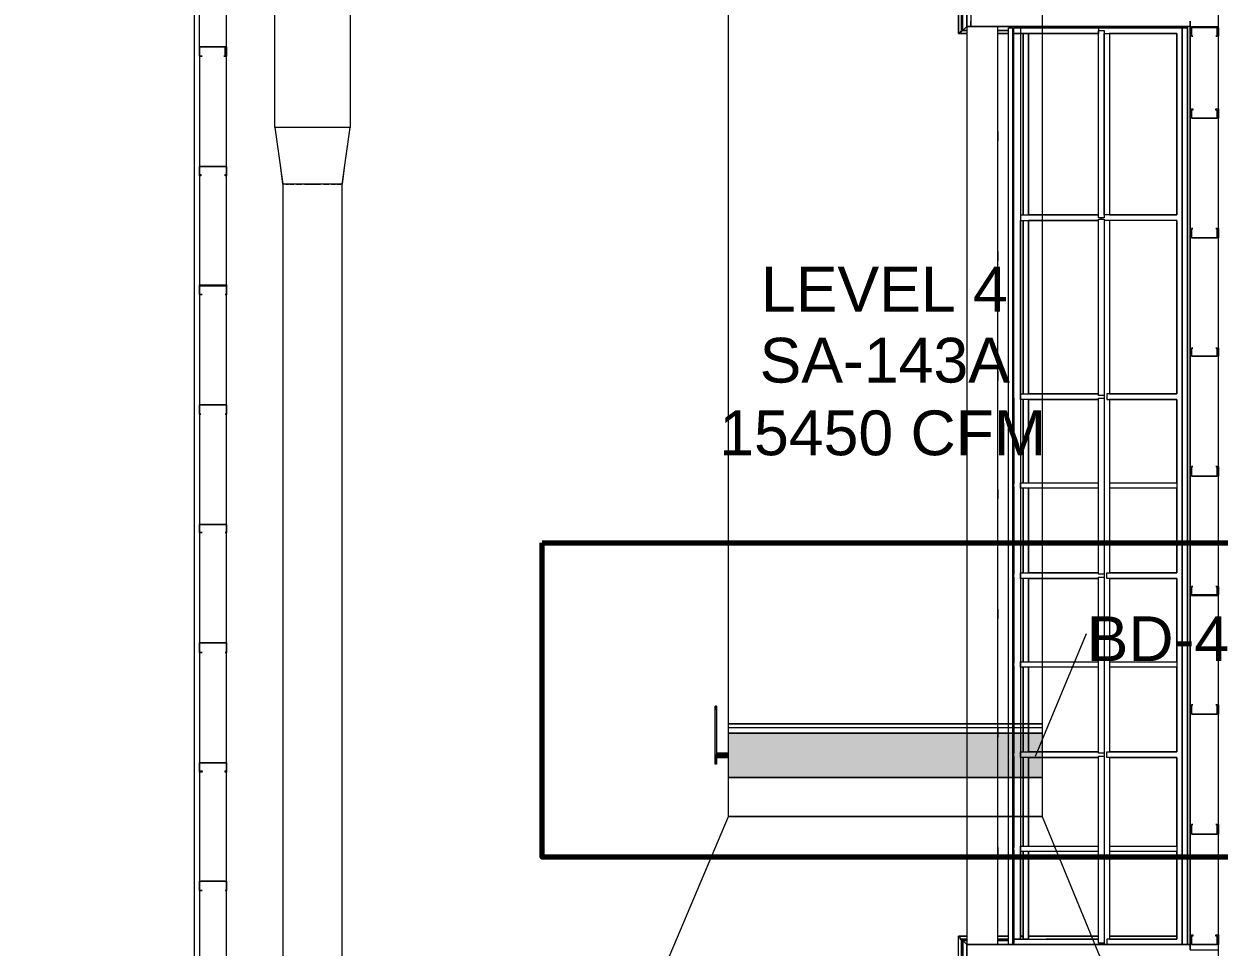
# Model space of a CAD drawing. Header units: metres. Extents: x 39 to 278, y -7 to 151.
# Drawn here: x 50.984 to 55.054, y 29.97 to 33.114 of the extents above; entities that cross this region are included whole.
import ezdxf

# ---------------------------------------------------------------- set-up
doc = ezdxf.new("R2010")
doc.units = ezdxf.units.M
doc.layers.add('HVAC - Ductos', color=5, linetype='Continuous', lineweight=50)
doc.layers.add('PDF_Geometry', color=7, linetype='Continuous', true_color=0xaaaaaa)
doc.layers.add('PDF_Solid Fills', color=7, linetype='Continuous', true_color=0xffffff)
doc.layers.add('PDF_Text', color=7, linetype='Continuous')
doc.styles.add('PDF Helvetica', font='')
doc.styles.get('PDF Helvetica').set_extended_font_data('Helvetica')

msp = doc.modelspace()

# ---------------------------------------------------------------- linework, layer by layer
at = {"layer": 'HVAC - Ductos', "lineweight": 0}
for points in [[(51.8383, 32.7608), (51.8383, 35.4146), (52.095, 35.4146), (52.095, 32.7608)], [(54.4509, 30.7303), (53.3829, 30.7303), (53.3829, 33.1687), (54.4509, 33.1687)], [(53.3829, 30.6983), (53.3829, 30.7303), (54.4509, 30.7303), (54.4509, 30.6983)], [(53.3829, 30.5471), (53.3829, 30.6983), (54.4509, 30.6983), (54.4509, 30.5471)], [(53.3829, 30.4141), (53.3829, 30.5471), (54.4509, 30.5471), (54.4509, 30.4141)]]:
    msp.add_lwpolyline(points, close=True, dxfattribs=at)
for points in [[(54.4509, 35.08), (54.4509, 35.2175), (53.3829, 35.2175), (53.3829, 35.08), (54.4509, 35.08), (54.4509, 30.7166), (53.3829, 30.7166), (53.3829, 35.08)], [(52.0767, 32.6416), (52.0675, 32.5683), (52.095, 32.7608), (51.8383, 32.7608), (51.8658, 32.5683), (51.8567, 32.6416)], [(51.8704, 32.5683), (51.8658, 32.5683), (51.8658, 28.7366), (51.8704, 28.7366)], [(52.0675, 29.7862), (52.0675, 32.5683), (52.0629, 32.5683), (52.0492, 32.5683), (52.0263, 32.5683), (51.9987, 32.5683), (51.9667, 32.5683), (51.9346, 32.5683), (51.9071, 32.5683), (51.8842, 32.5683), (51.8704, 32.5683), (51.8658, 32.5683)], [(51.875, 32.5683), (51.8796, 32.5683), (51.8842, 32.5683)], [(51.8887, 32.5683), (51.8933, 32.5683), (51.9025, 32.5683)], [(51.9117, 32.5683), (51.9163, 32.5683), (51.93, 32.5683)], [(51.9391, 32.5683), (51.9667, 32.5683), (51.9941, 32.5683)], [(52.0033, 32.5683), (52.0171, 32.5683), (52.0217, 32.5683)], [(52.0309, 32.5683), (52.04, 32.5683), (52.0446, 32.5683)], [(52.0492, 32.5683), (52.0538, 32.5683), (52.0629, 32.5683)], [(52.0675, 32.5683), (52.0675, 32.5683)], [(54.4279, 30.6203), (54.6021, 31.0374)], [(53.1721, 29.9145), (53.3829, 30.4141), (54.4509, 30.4141), (54.6571, 29.9145)]]:
    msp.add_lwpolyline(points, dxfattribs=at)
at = {"layer": 'HVAC - Ductos', "lineweight": 0, "transparency": 33554559}
msp.add_solid([(53.3829, 30.6983), (53.3829, 30.5471), (54.4509, 30.6983), (54.4509, 30.5471)], dxfattribs=at)
at = {"layer": 'PDF_Geometry', "lineweight": 0}
for points in [[(50.1012, 24.9278), (50.1058, 24.9278), (50.1058, 34.9333), (51.5633, 34.9333), (51.5633, 25.0011), (51.6733, 25.0011), (51.6733, 28.5395)], [(51.5817, 33.0312), (51.5817, 34.9517), (51.5633, 34.9517), (50.1058, 34.9517), (50.1058, 34.9333), (50.115, 34.9333), (50.1242, 34.9196), (50.1058, 34.9196), (50.1288, 34.9196), (50.1288, 34.9333), (50.1288, 34.9196), (50.1288, 34.9333), (50.1288, 34.9196), (50.1058, 34.9196), (50.1242, 34.9196), (50.115, 34.9333), (50.1058, 34.9333), (50.115, 34.9333), (50.1058, 34.9333)], [(54.1942, 33.3933), (54.1942, 33.1046), (54.1942, 34.9242), (54.1942, 33.1046), (54.1805, 33.0908), (54.1942, 33.1046), (54.1942, 29.9787), (54.1942, 29.9603)], [(54.1942, 34.9242), (54.1942, 33.1046), (54.1942, 34.9242)], [(54.2079, 34.9242), (54.2079, 33.1046), (54.2079, 33.1229)], [(51.6733, 33.0312), (51.6733, 33.4071)], [(54.1759, 33.3933), (54.1759, 33.0908), (54.1759, 33.3933), (54.1759, 33.0908), (54.1759, 33.0862), (54.1713, 33.0862), (54.1713, 33.0816), (54.1667, 33.0816), (54.1667, 33.3933)], [(54.1667, 33.3933), (54.1667, 33.0816), (54.1713, 33.0816), (54.1713, 33.0862), (54.1759, 33.0862), (54.1759, 33.0908), (54.1942, 33.0908), (54.1759, 33.0908), (54.1942, 33.0908), (54.1759, 33.0908), (54.1942, 33.0908), (54.1805, 33.0908), (54.1759, 33.0908), (54.1805, 33.0908), (54.1942, 33.1046), (54.1942, 33.3933)], [(54.1759, 33.3933), (54.1759, 33.0908), (54.1759, 33.3933), (54.1759, 33.0908), (54.1759, 33.0862), (54.1713, 33.0862), (54.1713, 33.0816), (54.1667, 33.0816), (54.1942, 33.0816), (54.1667, 33.0816), (54.1713, 33.0816), (54.1713, 33.0862), (54.1759, 33.0862), (54.1759, 33.0908), (54.1942, 33.0908), (54.1805, 33.0908), (54.1805, 33.3933)], [(54.9551, 33.1229), (54.9551, 33.1046), (54.2079, 33.1046), (54.1942, 33.1046), (54.1805, 33.0908), (54.1805, 33.3933)], [(55.0513, 29.8549), (55.0513, 29.9787), (55.0513, 33.1046), (55.0513, 33.2329)], [(54.9459, 33.1), (54.9459, 33.1046), (54.1942, 33.1046), (54.9459, 33.1046), (54.9459, 33.1), (54.9413, 33.1), (54.9321, 33.1), (54.9459, 33.1), (54.9275, 33.1), (54.9275, 29.9787), (54.9275, 33.1), (54.9459, 33.1), (54.9275, 33.1)], [(54.1942, 33.1046), (54.1942, 33.1046)], [(54.1942, 33.1046), (54.1942, 33.1046)], [(54.2996, 33.0908), (54.3363, 33.0908)], [(54.3363, 33.0908), (54.2996, 33.0908)], [(54.3363, 33.0908), (54.2996, 33.0908)], [(54.2996, 33.0908), (54.3363, 33.0908)], [(54.3363, 29.9787), (54.3363, 33.1), (54.3501, 33.1), (54.3501, 29.9787)], [(54.3546, 31.8395), (54.3546, 31.8487), (54.3501, 31.8487), (54.3546, 31.8487), (54.3546, 32.4491), (54.3546, 32.4583), (54.3501, 32.4583), (54.3546, 32.4583), (54.3546, 33.0954), (54.3546, 33.1), (54.3775, 33.1), (54.9092, 33.1), (54.9275, 33.1), (54.9459, 33.1), (54.9275, 33.1), (54.9092, 33.1), (54.6433, 33.1), (54.6433, 33.0816), (54.3775, 33.0816), (54.3546, 33.0816)], [(54.3546, 33.1), (54.3775, 33.1), (54.3775, 33.0816), (54.3775, 32.4629), (54.6433, 32.4629), (54.4051, 32.4629), (54.4051, 33.0816), (54.4051, 32.4629)], [(54.6801, 33.1), (54.6617, 33.1)], [(54.9459, 33.1046), (54.9459, 33.1046)], [(54.9459, 29.9787), (54.9459, 33.1046), (54.9459, 29.9787)], [(54.9459, 33.1046), (54.9459, 33.1046)], [(54.9551, 33.1229), (54.9551, 29.9603), (55.0513, 29.9603), (55.0513, 33.1229)], [(54.9551, 29.9603), (54.9551, 33.1229), (54.9551, 29.9603)], [(54.9597, 33.1), (54.9597, 33.1)], [(55.0467, 33.1), (55.0467, 33.1)], [(54.6433, 33.0816), (54.4051, 33.0816), (54.3867, 33.0816), (54.3867, 32.4629), (54.3867, 33.0816), (54.3775, 33.0816), (54.3867, 33.0816), (54.4051, 33.0816), (54.6433, 33.0816), (54.4646, 33.0816)], [(54.9092, 32.4629), (54.6617, 32.4629), (54.6617, 33.0816), (54.9092, 33.0816), (54.6801, 33.0816), (54.6801, 32.4629), (54.9092, 32.4629), (54.6801, 32.4629)], [(54.9092, 33.0816), (54.6801, 33.0816)], [(54.9642, 33.0724), (54.9642, 33.0724)], [(55.0421, 33.0724), (55.0421, 33.0724)], [(51.5817, 33.0037), (51.5817, 25.0378)], [(51.5863, 33.0037), (51.5863, 33.0037)], [(51.5908, 33.0037), (51.5908, 33.0037)], [(51.6641, 33.0037), (51.6641, 33.0037)], [(51.6687, 33.0037), (51.6687, 33.0037)], [(51.6733, 32.22), (51.6733, 33.0037)], [(54.9597, 32.7928), (54.9597, 32.7928)], [(54.9597, 32.7928), (54.9597, 32.7928)], [(55.0467, 32.7928), (55.0467, 32.7928)], [(54.2996, 32.7471), (54.2996, 32.715)], [(54.2996, 32.715), (54.2996, 32.715)], [(54.3775, 32.4629), (54.3775, 32.4445)], [(54.4051, 31.835), (54.4051, 31.5508), (54.4051, 31.835), (54.6433, 31.835), (54.3775, 31.835), (54.3775, 31.8533), (54.6433, 31.8533), (54.4051, 31.8533), (54.4051, 32.4445), (54.4051, 31.8533)], [(54.3775, 31.8533), (54.3775, 32.4445), (54.6433, 32.4445), (54.4051, 32.4445)], [(54.6525, 32.4491), (54.6525, 32.4537)], [(54.9092, 32.4445), (54.6617, 32.4445), (54.6617, 29.9787)], [(54.6801, 32.4445), (54.6801, 31.8533), (54.9092, 31.8533), (54.6709, 31.8533), (54.6709, 31.835), (54.9092, 31.835), (54.6801, 31.835), (54.6801, 31.2437), (54.9092, 31.2437)], [(54.9642, 32.417), (54.9642, 32.417)], [(55.0421, 32.417), (55.0421, 32.417)], [(54.2996, 32.3391), (54.2996, 32.3071)], [(54.2996, 32.3071), (54.2996, 32.3071)], [(51.5908, 32.1925), (51.5908, 32.1925)], [(51.6687, 32.1925), (51.6687, 32.1925)], [(51.6733, 31.0008), (51.6733, 32.1925)], [(54.9642, 32.0091), (54.9642, 32.0091)], [(55.0421, 32.0091), (55.0421, 32.0091)], [(54.9597, 31.9816), (54.9597, 31.9816)], [(54.9597, 31.9816), (54.9597, 31.9816)], [(55.0467, 31.9816), (55.0467, 31.9816)], [(54.2996, 31.9312), (54.2996, 31.9037), (54.2996, 31.8991)], [(54.3501, 31.8395), (54.3546, 31.8395), (54.3546, 31.5462), (54.3501, 31.5462)], [(54.6801, 31.8533), (54.9092, 31.8533)], [(54.6801, 31.5508), (54.9092, 31.5508), (54.9092, 31.835), (54.9092, 31.2437), (54.9092, 31.5325), (54.6801, 31.5325)], [(54.9092, 31.835), (54.6801, 31.835)], [(51.5863, 31.7845), (51.5863, 31.7845)], [(51.6687, 31.7845), (51.6687, 31.7845)], [(54.9642, 31.6058), (54.9642, 31.6058)], [(55.0421, 31.6058), (55.0421, 31.6058)], [(54.6433, 31.5325), (54.3775, 31.5325), (54.3775, 31.5508), (54.6433, 31.5508)], [(54.9597, 31.5737), (54.9597, 31.5737)], [(54.9597, 31.5737), (54.9597, 31.5737)], [(55.0467, 31.5737), (55.0467, 31.5737)], [(54.2996, 31.5279), (54.2996, 31.4958)], [(54.3501, 31.537), (54.3546, 31.537), (54.3546, 31.2391), (54.3501, 31.2391)], [(54.4051, 31.2254), (54.4051, 30.9412), (54.4051, 31.2254), (54.6433, 31.2254), (54.3775, 31.2254), (54.3775, 31.2437), (54.6433, 31.2437), (54.4051, 31.2437), (54.4051, 31.5325), (54.4051, 31.2437)], [(54.2996, 31.4958), (54.2996, 31.4958)], [(51.5908, 31.3812), (51.5908, 31.3812)], [(51.6687, 31.3812), (51.6687, 31.3812)], [(54.3501, 31.2299), (54.3546, 31.2299), (54.3546, 30.9366), (54.3501, 30.9366)], [(54.9092, 31.2254), (54.6801, 31.2254), (54.9092, 31.2254), (54.6709, 31.2254), (54.6709, 31.2437), (54.9092, 31.2437), (54.6801, 31.2437)], [(54.6801, 30.9412), (54.9092, 30.9412), (54.9092, 31.2254), (54.9092, 30.6341), (54.9092, 30.9229), (54.6801, 30.9229)], [(54.6801, 31.2254), (54.6801, 30.6341), (54.9092, 30.6341), (54.6801, 30.6341)], [(54.9642, 31.1979), (54.9642, 31.1979)], [(55.0421, 31.1979), (55.0421, 31.1979)], [(54.9597, 31.1704), (54.9597, 31.1704)], [(55.0467, 31.1704), (55.0467, 31.1704)], [(54.2996, 31.1199), (54.2996, 31.0925), (54.2996, 31.0879)], [(51.5908, 30.9733), (51.5908, 30.9733)], [(51.6687, 30.9733), (51.6687, 30.9733)], [(51.6733, 30.5974), (51.6733, 30.9733)], [(54.6433, 30.9229), (54.3775, 30.9229), (54.3775, 30.9412), (54.6433, 30.9412)], [(54.3501, 30.9275), (54.3546, 30.9275), (54.3546, 30.6295), (54.3501, 30.6295)], [(54.4051, 30.6158), (54.4051, 30.3133), (54.4051, 30.6158), (54.6433, 30.6158), (54.3775, 30.6158), (54.3775, 30.6341), (54.6433, 30.6341), (54.4051, 30.6341), (54.4051, 30.9229), (54.4051, 30.6341)], [(54.9642, 30.7945), (54.9642, 30.7945)], [(55.0421, 30.7945), (55.0421, 30.7945)], [(54.9597, 30.7624), (54.9597, 30.7624)], [(54.9597, 30.7624), (54.9597, 30.7624)], [(55.0467, 30.7624), (55.0467, 30.7624)], [(54.2996, 30.7166), (54.2996, 30.6845)], [(54.2996, 30.6845), (54.2996, 30.6845)], [(54.3501, 30.6203), (54.3546, 30.6203), (54.3546, 30.3087), (54.3501, 30.3087)], [(54.9092, 30.6158), (54.6709, 30.6158), (54.6709, 30.6341), (54.9092, 30.6341)], [(54.6801, 30.6158), (54.9092, 30.6158), (54.6801, 30.6158), (54.6801, 29.9971), (54.9092, 29.9971), (54.6709, 29.9971), (54.6709, 29.9787)], [(54.6801, 30.3133), (54.9092, 30.3133), (54.9092, 30.6158), (54.9092, 29.9971), (54.9092, 30.2949), (54.6801, 30.2949)], [(51.6733, 30.1895), (51.6733, 30.5653)], [(54.9642, 30.3866), (54.9642, 30.3866)], [(55.0421, 30.3866), (55.0421, 30.3866)], [(54.2996, 30.3087), (54.2996, 30.2812), (54.2996, 30.2766)], [(54.3501, 30.2995), (54.3546, 30.2995), (54.3546, 29.9833), (54.3501, 29.9833)], [(54.3546, 30.2995), (54.3546, 30.3087)], [(54.6433, 30.2949), (54.3775, 30.2949), (54.3775, 30.3133), (54.6433, 30.3133)], [(54.3775, 29.9971), (54.3775, 30.2949)], [(51.5908, 30.162), (51.5908, 30.162)], [(51.6687, 30.162), (51.6687, 30.162)], [(51.6733, 29.7862), (51.6733, 30.162)], [(54.9551, 29.9603), (54.9551, 29.9787), (54.1942, 29.9787), (54.1805, 29.9925), (54.1759, 29.9925), (54.1759, 29.667), (54.1759, 29.9971), (54.1942, 29.9971), (54.1759, 29.9971), (54.1713, 29.9971), (54.1713, 30.0016), (54.1667, 30.0062), (54.1942, 30.0062), (54.1667, 30.0062), (54.1713, 30.0016), (54.1713, 29.9971), (54.1759, 29.9971), (54.1759, 29.9925), (54.1942, 29.9925), (54.1759, 29.9925), (54.1942, 29.9925), (54.1805, 29.9925), (54.1942, 29.9787), (54.1942, 29.8549)], [(54.3546, 29.9787), (54.3546, 29.9971), (54.6433, 29.9971), (54.4646, 29.9971)], [(54.6801, 29.9971), (54.6983, 29.9971)], [(54.1805, 29.9925), (54.1942, 29.9787)], [(54.1805, 29.9925), (54.1805, 29.667)], [(54.1942, 28.0491), (54.1942, 28.1866), (54.1942, 29.9787), (54.1942, 28.0491)], [(54.1942, 29.667), (54.1942, 29.9787)], [(54.1942, 29.9787), (54.1942, 29.9787)], [(54.1942, 29.9787), (54.1942, 29.9787)], [(54.2996, 29.9925), (54.3363, 29.9925)], [(54.3363, 29.9925), (54.2996, 29.9925)], [(54.9459, 29.9787), (54.9459, 29.9787)], [(54.9459, 29.9787), (54.9459, 29.9787)], [(54.9597, 29.9787), (54.9597, 29.9787)], [(54.9597, 29.9787), (54.9597, 29.9787)], [(55.0467, 29.9787), (55.0467, 29.9787)]]:
    msp.add_lwpolyline(points, dxfattribs=at)
for points in [[(54.9459, 33.1046), (54.9459, 29.9787), (54.2996, 29.9787), (54.2996, 33.1046), (54.3179, 33.1046)], [(54.3363, 33.0908), (54.2996, 33.0908)], [(54.2996, 33.0908), (54.3363, 33.0908)], [(54.3501, 33.0954), (54.3546, 33.0954)], [(54.4646, 33.1046), (54.9367, 33.1046)], [(54.6433, 32.4537), (54.6433, 33.0908), (54.6617, 33.0908), (54.6617, 32.4537)], [(54.9551, 33.1046), (54.9459, 33.1046), (54.9459, 29.9787), (54.9551, 29.9787)], [(55.0421, 33.0724), (55.0467, 33.0724), (55.0467, 33.1), (54.9597, 33.1), (54.9597, 33.0724), (54.9642, 33.0724), (54.9597, 33.0724), (54.9597, 33.1), (54.9597, 33.1046), (55.0467, 33.1046), (55.0513, 33.1), (55.0513, 33.0724)], [(54.2996, 33.0816), (54.3363, 33.0816)], [(54.3546, 33.0816), (54.3775, 33.0816), (54.3775, 29.9971), (54.3546, 29.9971)], [(54.6801, 33.0816), (54.9092, 33.0816)], [(54.9092, 33.0816), (54.9092, 32.4629)], [(51.5817, 33.0312), (51.5817, 33.0358), (51.6687, 33.0358), (51.6687, 33.0312), (51.6687, 33.0037), (51.6641, 33.0037), (51.6687, 33.0037), (51.6687, 33.0312), (51.6687, 33.0358), (51.5817, 33.0358), (51.5817, 33.0312), (51.5817, 33.0037)], [(51.5817, 33.0312), (51.5817, 33.0358), (51.5863, 33.0358), (51.6687, 33.0358), (51.6733, 33.0358), (51.6733, 33.0312), (51.6733, 33.0037), (51.6687, 33.0037), (51.6733, 33.0037), (51.6733, 33.0312), (51.6733, 33.0358), (51.6687, 33.0358), (51.5863, 33.0358), (51.5817, 33.0358), (51.5817, 33.0312), (51.5817, 33.0037)], [(51.5863, 33.0037), (51.5817, 33.0037)], [(51.5908, 33.0037), (51.5817, 33.0037)], [(54.9642, 32.825), (54.9642, 32.8204), (54.9597, 32.8204), (54.9597, 32.7928), (55.0467, 32.7928), (55.0467, 32.8204), (55.0421, 32.8204), (55.0421, 32.825), (55.0513, 32.825), (55.0513, 32.7928), (55.0467, 32.7928), (54.9597, 32.7928), (54.9597, 32.825)], [(51.5817, 32.6279), (51.5863, 32.6279), (51.6687, 32.6279), (51.6733, 32.6279), (51.6733, 32.5958), (51.6687, 32.5958), (51.6687, 32.6004), (51.6733, 32.6004), (51.6733, 32.6279), (51.6687, 32.6279), (51.5863, 32.6279), (51.5817, 32.6279), (51.5817, 32.6004), (51.5863, 32.6004), (51.5863, 32.5958), (51.5817, 32.5958)], [(54.3501, 32.4491), (54.3546, 32.4491)], [(54.3867, 32.4445), (54.3867, 31.8533)], [(54.6433, 32.4491), (54.6617, 32.4491), (54.6617, 31.8487), (54.6433, 31.8487)], [(54.9092, 32.4445), (54.9092, 31.8533)], [(54.9597, 32.3895), (54.9597, 32.385), (55.0467, 32.385), (55.0467, 32.3895), (55.0467, 32.417), (55.0421, 32.417), (55.0513, 32.417), (55.0513, 32.3895), (55.0513, 32.385), (55.0467, 32.385), (54.9597, 32.385), (54.9597, 32.3895), (54.9597, 32.417)], [(54.9642, 32.417), (54.9597, 32.417)], [(51.5817, 32.22), (51.5817, 32.2245), (51.5863, 32.2245), (51.6687, 32.2245), (51.6733, 32.2245), (51.6733, 32.22), (51.6733, 32.1925), (51.6687, 32.1925), (51.6733, 32.1925), (51.6733, 32.22), (51.6687, 32.22), (51.5863, 32.22), (51.5817, 32.22), (51.5817, 32.1925)], [(51.5908, 32.1925), (51.5817, 32.1925)], [(54.9597, 31.9816), (55.0467, 31.9816), (55.0467, 32.0091), (55.0421, 32.0091), (55.0513, 32.0091), (55.0513, 31.9816), (55.0467, 31.9816), (54.9597, 31.9816), (54.9597, 32.0091)], [(54.9642, 32.0091), (54.9597, 32.0091)], [(54.3867, 31.835), (54.3867, 31.5508)], [(54.6433, 31.2391), (54.6433, 31.8395), (54.6617, 31.8395), (54.6617, 31.2391)], [(51.5817, 31.8166), (51.5863, 31.8166), (51.6687, 31.8166), (51.6733, 31.8166), (51.6733, 31.7845), (51.6687, 31.7845), (51.6733, 31.7845), (51.6733, 31.8166), (51.6687, 31.8166), (51.5863, 31.8166), (51.5817, 31.8166), (51.5817, 31.7845)], [(51.5863, 31.7845), (51.5817, 31.7845)], [(54.9597, 31.5737), (55.0467, 31.5737), (55.0467, 31.6058), (55.0421, 31.6058), (55.0513, 31.6058), (55.0513, 31.5737), (55.0467, 31.5737), (54.9597, 31.5737), (54.9597, 31.6058)], [(54.9642, 31.6058), (54.9597, 31.6058)], [(54.3867, 31.5325), (54.3867, 31.2437)], [(51.5817, 31.4087), (51.5863, 31.4087), (51.6687, 31.4087), (51.6733, 31.4087), (51.6733, 31.3812), (51.6687, 31.3812), (51.6733, 31.3812), (51.6733, 31.4087), (51.6687, 31.4087), (51.5863, 31.4087), (51.5817, 31.4087), (51.5817, 31.3812)], [(51.5908, 31.3812), (51.5817, 31.3812)], [(54.3867, 31.2254), (54.3867, 30.9412)], [(54.6433, 30.6295), (54.6433, 31.2299), (54.6617, 31.2299), (54.6617, 30.6295)], [(54.9597, 31.1704), (55.0467, 31.1704), (55.0467, 31.1979), (55.0421, 31.1979), (55.0513, 31.1979), (55.0513, 31.1704), (55.0467, 31.1658), (54.9597, 31.1658), (54.9597, 31.1704), (54.9597, 31.1979)], [(54.9642, 31.1979), (54.9597, 31.1979)], [(51.5817, 31.0008), (51.5817, 31.0054), (51.5863, 31.0054), (51.6687, 31.0054), (51.6733, 31.0054), (51.6733, 31.0008), (51.6733, 30.9733), (51.6687, 30.9733), (51.6733, 30.9733), (51.6733, 31.0008), (51.6733, 31.0054), (51.6687, 31.0054), (51.5863, 31.0054), (51.5817, 31.0054), (51.5817, 31.0008), (51.5817, 30.9733)], [(51.5908, 30.9733), (51.5817, 30.9733)], [(54.3867, 30.9229), (54.3867, 30.6341)], [(54.9597, 30.7624), (55.0467, 30.7624), (55.0467, 30.7945), (55.0421, 30.7945), (55.0513, 30.7945), (55.0513, 30.7624), (55.0467, 30.7624), (54.9597, 30.7624), (54.9597, 30.7945)], [(54.9642, 30.7945), (54.9597, 30.7945)], [(54.3867, 30.6158), (54.3867, 30.3133)], [(54.6433, 30.6203), (54.6617, 30.6203), (54.6617, 29.9833), (54.6433, 29.9833)], [(51.5817, 30.5974), (51.5863, 30.5974), (51.6687, 30.5974), (51.6733, 30.5974), (51.6733, 30.5653), (51.6687, 30.5653), (51.6687, 30.5699), (51.6733, 30.5699), (51.6733, 30.5974), (51.6687, 30.5974), (51.5863, 30.5974), (51.5817, 30.5974), (51.5817, 30.5699), (51.5908, 30.5699), (51.5908, 30.5653), (51.5817, 30.5653)], [(54.9597, 30.3591), (54.9597, 30.3545), (55.0467, 30.3545), (55.0467, 30.3591), (55.0467, 30.3866), (55.0421, 30.3866), (55.0513, 30.3866), (55.0513, 30.3591), (55.0513, 30.3545), (55.0467, 30.3545), (54.9597, 30.3545), (54.9597, 30.3591), (54.9597, 30.3866)], [(54.9642, 30.3866), (54.9597, 30.3866)], [(54.4051, 29.9971), (54.4051, 30.2949), (54.4051, 29.9971), (54.3867, 29.9971), (54.3867, 30.2949), (54.3867, 29.9971)], [(51.5817, 30.1895), (51.5817, 30.1941), (51.5863, 30.1941), (51.6687, 30.1941), (51.6733, 30.1941), (51.6733, 30.1895), (51.6733, 30.162), (51.6687, 30.162), (51.6733, 30.162), (51.6733, 30.1895), (51.6687, 30.1941), (51.5863, 30.1941), (51.5817, 30.1895), (51.5817, 30.162)], [(51.5908, 30.162), (51.5817, 30.162)], [(54.1759, 29.9971), (54.1759, 29.667), (54.1713, 29.667), (54.1667, 29.667), (54.1667, 30.0062), (54.1713, 30.0016), (54.1713, 29.9971)], [(54.1759, 29.667), (54.1713, 29.667), (54.1667, 29.667), (54.1667, 30.0062), (54.1713, 30.0016), (54.1713, 29.9971), (54.1759, 29.9971), (54.1759, 29.9925)], [(54.3363, 30.0062), (54.2996, 30.0062)], [(54.3363, 29.9971), (54.2996, 29.9971)], [(54.3867, 30.0062), (54.3775, 30.0062)], [(54.6433, 30.0062), (54.4051, 30.0062)], [(54.9092, 30.0062), (54.6801, 30.0062)], [(54.9642, 30.0108), (54.9642, 30.0062), (54.9597, 30.0062), (54.9597, 29.9787), (55.0467, 29.9787), (55.0467, 30.0062), (55.0421, 30.0062), (55.0421, 30.0108), (55.0513, 30.0108), (55.0513, 29.9787), (55.0467, 29.9787), (54.9597, 29.9787), (54.9597, 30.0108)], [(54.1759, 29.667), (54.1805, 29.667), (54.1759, 29.667), (54.1713, 29.667), (54.1759, 29.667), (54.1805, 29.667), (54.1759, 29.667), (54.1759, 29.9925)], [(54.1942, 29.9787), (54.1942, 29.667), (54.1805, 29.667), (54.1805, 29.9925), (54.1759, 29.9925), (54.1942, 29.9925), (54.1805, 29.9925)], [(54.9459, 29.9787), (54.1942, 29.9787), (54.2996, 29.9787)], [(54.2996, 29.9925), (54.3363, 29.9925)], [(54.2996, 29.9925), (54.3363, 29.9925)]]:
    msp.add_lwpolyline(points, close=True, dxfattribs=at)
at = {"layer": 'PDF_Geometry', "color": 254, "lineweight": 0, "true_color": 0xd2d2d2}
for points in [[(51.6641, 32.6279), (51.6641, 32.6279)], [(51.6367, 32.22), (51.6367, 32.2245)], [(51.6458, 30.5974), (51.6458, 30.5974)], [(51.5863, 30.162), (51.5863, 30.162)], [(51.6183, 30.1941), (51.6183, 30.1941)]]:
    msp.add_lwpolyline(points, dxfattribs=at)
at = {"layer": 'PDF_Geometry', "color": 95, "lineweight": 70, "true_color": 0x4caf50}
msp.add_lwpolyline([(52.748, 31.3465), (55.3078, 31.3465), (55.3078, 30.2758), (52.748, 30.2758)], close=True, dxfattribs=at)
at = {"layer": 'PDF_Geometry', "color": 1, "lineweight": 0}
for points in [[(53.3371, 30.7899), (53.3371, 30.7899)], [(53.3417, 30.7899), (53.3371, 30.7899)], [(53.3417, 30.7762), (53.3417, 30.7808), (53.3417, 30.7854), (53.3417, 30.7899), (53.3417, 30.7854), (53.3417, 30.7808), (53.3417, 30.7762), (53.3417, 30.6249), (53.3417, 30.5928), (53.3371, 30.5928), (53.3371, 30.6249), (53.3417, 30.6249), (53.3417, 30.6203), (53.3417, 30.6158), (53.3829, 30.6158)], [(53.3371, 30.6249), (53.3371, 30.7762), (53.3371, 30.7808), (53.3371, 30.7854), (53.3371, 30.7899), (53.3371, 30.7854), (53.3371, 30.7808), (53.3371, 30.7762)], [(53.3417, 30.7899), (53.3417, 30.7899)], [(53.3829, 30.6295), (53.3417, 30.6295)]]:
    msp.add_lwpolyline(points, dxfattribs=at)
msp.add_lwpolyline([(53.3371, 30.6249), (53.3371, 30.6203), (53.3371, 30.6158), (53.3371, 30.6203)], close=True, dxfattribs=at)
at = {"layer": 'PDF_Solid Fills', "color": 1, "lineweight": 0, "transparency": 33554559}
for points in [[(53.3371, 30.7762), (53.3371, 30.6249), (53.3417, 30.7762), (53.3417, 30.6249)], [(53.3371, 30.6249), (53.3371, 30.5929), (53.3417, 30.6249), (53.3417, 30.5929)], [(53.3417, 30.6295), (53.3417, 30.6158), (53.3829, 30.6295), (53.3829, 30.6158)]]:
    msp.add_solid(points, dxfattribs=at)

# ---------------------------------------------------------------- texts
at = {"layer": 'PDF_Text', "lineweight": 0, "attachment_point": 4, "style": 'PDF Helvetica'}
for s, insert, char_height in [('LEVEL 4', (53.4935, 32.2103), 0.15247), ('SA-143A', (53.4889, 31.9673), 0.15247), ('15450 CFM', (53.3514, 31.7198), 0.15247), ('BD-42"x36"-42"x36"', (54.6027, 31.0186), 0.152471)]:
    msp.add_mtext(s, dxfattribs=dict(at, insert=insert, char_height=char_height))

doc.saveas('drawing.dxf')
